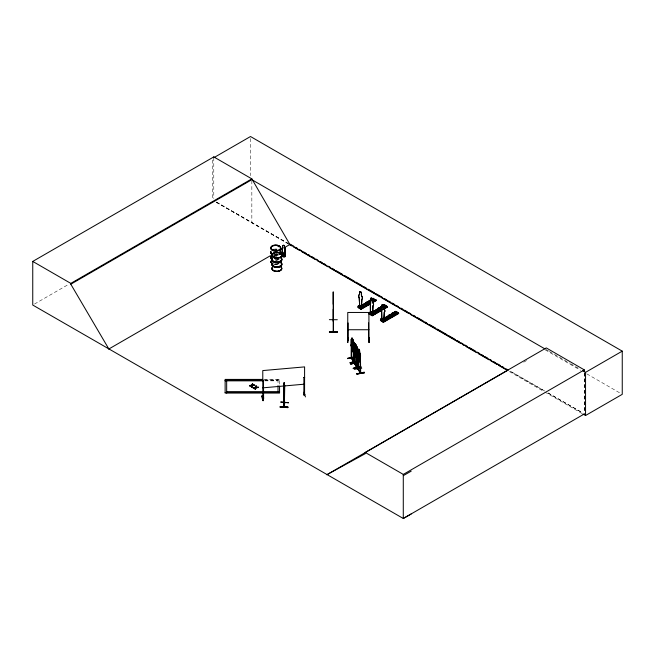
<?xml version="1.0" encoding="UTF-8"?>
<svg xmlns="http://www.w3.org/2000/svg" width="655" height="655" viewBox="0 0 655 655"><rect width="100%" height="100%" fill="white"/><g stroke="black" fill="none" stroke-linecap="round" stroke-linejoin="round"><path stroke-width="0.49" stroke-dasharray="3.27 2.46" d="M34.518 304.035L68.931 284.164M523.705 362.199L527.242 360.152M278.228 263.908L279.259 263.449M278.219 263.924L273.217 263.924A4.937 2.849 0 0 0 279.21 263.449A4.945 2.857 0 0 1 273.241 263.883M263.777 379.409L279.554 379.409L279.554 385.042M264.792 379.949L279.554 379.949M264.792 380.301L278.015 380.301M264.792 380.842L278.015 380.842M273.217 263.908L274.42 264.202M216.297 202.141L288.118 243.447M544.567 390.929L509.983 371.041L544.493 390.969M548.112 392.967L582.688 412.855M545.836 349.418L548.489 350.949M549.365 351.457L569.662 363.173M570.546 363.681L579.364 368.773M545.247 349.868L580.649 370.312M586.847 373.882L620.481 393.303M548.03 393.016L582.549 412.937M216.445 202.059L289.895 244.471M216.445 202.42L288.135 243.807M509.418 371.573L543.945 391.502M544.829 392.009L582 413.477M584.465 373.096L584.465 413.878M584.317 372.892L584.317 412.961M278.015 379.409L278.015 386.057M251.839 180.698L251.839 222.856M250.497 138.524L250.497 175.679M213.784 157.708L213.784 198.49M212.294 160.082L212.294 199.84M275.558 256.334A4.945 2.857 0 0 1 276.836 256.236M278.187 255.139A4.945 2.857 0 0 1 275.714 255.524M274.437 255.425A4.945 2.857 0 0 1 273.241 255.139M279.21 259.445A4.945 2.857 0 0 1 274.437 260.191M278.187 254.959A4.945 2.857 0 0 0 273.241 254.959A5.019 2.898 0 0 0 278.228 254.893M278.195 263.736A4.953 2.866 0 0 1 273.233 263.736M278.228 259.658A5.019 2.898 0 0 1 274.42 259.953M274.42 254.353A5.019 2.898 0 0 1 278.228 254.648A5.019 2.898 0 0 1 273.209 254.648M278.228 259.413A5.019 2.898 0 0 1 274.42 259.707M275.714 254.009A5.019 2.898 0 0 1 278.228 254.402M274.42 249.342A5.019 2.898 0 0 1 277.016 249.342M278.187 254.336A4.945 2.857 0 0 1 274.437 254.623M274.437 249.105A4.945 2.857 0 0 1 277 249.105M275.714 249.49A5.019 2.898 0 0 1 277.016 249.588M275.714 253.78A4.937 2.849 0 0 1 278.187 254.165"/><path stroke-width="0.98" d="M333.198 321.482L333.198 309.266M333.198 304.215L333.198 291.999L333.198 331.749M329.367 319.665L337.3 319.73M284.319 392.378L284.36 390.658L283.803 395.89L284.401 392.378M359.71 306.442L360.463 306.139L360.078 305.713M371.328 312.509L371.328 312.05L371.688 312.525M282.395 249.26L282.125 256.621L282.33 249.252M282.534 249.08L282.1 256.613M282.542 248.851L282.362 248.335M282.927 252.765L282.461 256.629L282.616 251.102M282.387 249.874A1.76 1.441 1.9 0 1 282.747 247.615L282.755 245.993A0.884 0.721 1.9 0 1 283.631 245.289A0.884 0.721 1.9 0 1 284.516 246.018L284.516 247.631A1.76 1.441 1.9 0 1 284.876 249.907L284.884 249.842A1.76 1.441 1.9 0 0 284.516 247.574L284.516 247.631M282.747 246.059L282.755 245.993A0.884 0.721 1.9 0 1 283.631 245.347A0.884 0.721 1.9 0 1 284.516 246.083L284.516 246.018M282.723 252.936L282.665 256.621M282.862 255.606L282.952 252.846M282.985 255.704L283.14 252.936M283.214 254.959L284.016 255.041L283.214 254.959C282.256 256.686 284.876 256.735 284.024 254.967M283.418 254.779L283.762 255.417M283.574 254.795L283.541 255.401L283.517 254.672M283.787 254.877L283.779 255.073M284.278 256.629L284.507 253.698M284.598 255.712L284.688 252.953L284.565 256.629M284.794 256.637L284.851 252.953M287.905 407.001L280.004 406.649L287.905 407.058L287.873 407.606L279.972 407.181L287.873 407.59M284.933 256.531L285.179 249.105M285.187 248.884L285.212 248.04L285.105 256.645L285.236 248.27M284.286 385.672L284.36 385.115L283.983 392.623L284.221 388.481M360.168 306.687L361.413 307.408L361.806 299.302A2.645 1.523 60 0 0 361.413 295.683L361.413 293.35A1.318 0.761 60 0 0 360.479 291.737A1.318 0.761 60 0 0 359.546 292.277L359.546 294.603A2.645 1.523 60 0 0 359.161 297.779L359.759 306.589M359.546 292.277L359.66 292.204A1.318 0.761 60 0 1 360.602 291.663A1.318 0.761 60 0 1 361.535 293.284L361.535 295.618A2.645 1.523 60 0 1 361.92 299.237L361.413 307.408M370.722 313.123L371.303 312.623L370.427 312.926L370.296 304.207A2.645 1.523 60 0 1 370.689 301.038L370.689 298.705A1.318 0.761 60 0 1 371.622 298.164A1.318 0.761 60 0 1 372.556 299.785L372.556 302.119A2.645 1.523 60 0 1 372.941 305.738L372.556 313.835L371.311 313.115M372.67 313.77L373.063 305.672A2.645 1.523 60 0 0 372.67 302.045L372.67 299.72A1.318 0.761 60 0 0 371.737 298.099A1.318 0.761 60 0 0 370.804 298.639L370.689 298.705M381.84 319.566C383.486 319.353 379.785 318.273 383.855 320.36L384.239 312.255A2.645 1.523 60 0 0 383.855 308.636L383.855 306.303A1.318 0.761 60 0 0 382.913 304.69A1.318 0.761 60 0 0 381.98 305.23L381.98 307.555A2.645 1.523 60 0 0 381.595 310.732L381.824 319.534L382.037 318.944M381.98 305.23L382.102 305.156A1.318 0.761 60 0 1 383.036 304.616A1.318 0.761 60 0 1 383.969 306.237L383.969 308.57A2.645 1.523 60 0 1 384.354 312.189L383.855 320.36M283.82 394.294L283.811 387.302M284.516 255.45L284.884 249.842M283.844 391.78L283.959 392.73L284.164 382.716L283.82 407.156L284.409 402.645M359.063 306.221L359.726 306.311L359.267 306.327M359.489 306.524L359.972 305.844L359.996 306.368M360.242 306.229L360.103 305.664L360.528 306.049M370.402 312.754L370.828 312.885M370.665 312.861L370.918 312.361M371.156 312.762L370.845 312.738M371.352 312.034L371.467 312.599L371.573 312.165M382.119 319.583L382.168 318.944M382.454 319.165L382.807 318.78L382.454 319.28M370.362 312.533L370.689 312.738M359.529 306.458L359.783 305.934M360.365 305.877L360.144 305.959M371 312.918L370.894 312.46M382.119 319.411L381.98 319.624M382.487 321.024C380.948 321.228 380.948 317.446 382.487 319.141L382.356 321.106L382.356 319.214L381.799 319.476L381.709 310.666A2.645 1.523 60 0 1 382.102 307.49L382.102 305.156M382.119 319.542L381.922 319.476M288.568 402.792L280.668 402.047L288.577 402.669M283.992 385.042L284.254 382.716M283.811 387.359L284.466 384.182M284.401 383.822L284.27 384.919M284.688 385.795L284.475 385.369L284.352 403.071M283.762 407.123L283.893 406.018L284.188 407.074M284.426 402.055L284.409 402.473M284.728 403.103L284.753 402.604L284.098 407.123L284.164 385.664L283.73 388.587M284.728 402.473L284.786 402.072M352.234 348.026L352.472 341.984L354.748 346.544L354.38 353.888L354.715 352.194M357.917 359.349L358.76 349.058L359.562 350.499L359.898 354.06L359.48 359.014L358.285 355.28M356.123 356.05L358.015 359.439L358.007 350.851M352.415 343.441L352.939 342.328L353.217 342.868M360.397 360.422L360.053 362.125L360.315 354.773L360.422 373.342L360.111 372.253L360.684 373.293L358.146 368.953M272.717 249.94L273.634 249.58M273.806 249.719L272.898 250.218L272.472 249.514M273.978 257.268L274.093 256.547M278.211 246.657L278.563 246.215L279.063 246.591M278.211 246.526L278.964 246.64M278.858 246.321L278.424 246.386M279.317 253.829L279.693 253.944M279.538 253.518L279.988 253.583A5.019 2.898 0 0 0 280.062 250.693M279.988 253.755L279.98 253.788A5.019 2.898 0 0 0 280.062 250.939M347.543 358.539L355.067 357.049M350.679 364.057L358.203 362.567M361.748 368.151L354.257 369.354M351.195 357.925C350.802 356.263 352.75 358.424 351.342 358.334M353.741 351.62L353.733 362.264L353.708 361.101M354.617 363.296L354.298 362.837L354.863 363.148M354.33 363.443L356.844 367.742M357.122 367.037C355.747 366.644 357.99 366.735 356.549 367.357M347.69 337.669L347.715 342.508M347.715 342.27L347.51 337.972M359.48 306.016L359.685 306.458L359.267 306.147M382.16 319.05L382.217 318.887M382.798 318.641L382.897 319.149L382.815 318.633M352.521 344.481L352.062 345.758L351.817 340.395L352.505 343.507M371.672 312.476L371.279 312.116L371.025 312.812M382.7 319.075L382.561 318.608L382.487 319.141M284.188 406.444L283.754 406.427M283.435 254.836L283.427 255.204M251.757 387.203L252.331 385.435L254.713 385.132L252.331 385.795L251.757 387.203L251.307 386.581L251.766 385.476L249.424 385.492L249.85 386.098L251.766 385.836L252.412 383.797L252.863 384.419L252.404 385.5L254.713 385.492M255.393 389.299L255.966 387.539L258.357 387.228L255.966 387.899L255.393 389.299L254.942 388.677L255.409 387.58L253.059 387.596L253.485 388.202L255.409 387.94L256.056 385.901L256.498 386.515L256.048 387.596L258.357 387.588M252.412 383.797L251.848 385.541L249.424 385.852M256.056 385.901L255.483 387.637L253.059 387.956M251.307 386.941L251.766 385.836M252.404 385.5L252.863 384.059M254.942 389.037L255.409 387.94M255.966 387.899L256.498 386.155M333.158 319.787C333.886 320.377 332.756 319.067 333.477 319.108M333.469 331.766L333.198 331.143M348.157 340.412L347.74 340.412L347.764 312.46L368.921 312.46L368.953 340.412L368.953 339.577L368.519 339.937M263.285 400.369L262.909 400.737L261.697 396.16L262.09 395.808L263.343 400.336L262.074 395.816L263.343 400.696M283.82 255.327L283.672 254.844M263.482 381.014L262.778 381.079L263.482 381.014L263.597 398.453L263.613 397.798L262.737 397.88M304.018 394.261C304.64 395.915 303.83 393.246 304.722 394.171M348.116 339.773L347.78 339.773M368.519 339.601L368.601 340.436L368.56 322.956M368.519 340.232L368.601 340.412M273.864 249.792L272.685 249.44M273.553 249.727L272.586 250.013L272.717 249.358M273.782 249.825L273.217 250.063M273.471 256.907L273.806 257.169M273.831 256.637L274.625 256.891M274.904 257.055L273.594 257.153M279.325 253.763L279.75 253.46L279.579 253.853M279.931 253.649L279.75 253.444M355.796 347.928L356.107 347.527L357.998 350.9M351.178 339.527L351.498 339.134C352.873 343.032 351.596 333.772 352.013 340.24L351.596 340.232L351.596 344.202L352.791 347.936M354.355 352.316L354.617 363.926L355.206 343.49L355.231 345.734L354.642 344.645L354.29 344.972L353.897 350.769L352.726 347.019L353.11 340.821L353.053 343.073M354.642 344.645L354.404 346.913M357.876 350.605L358.195 350.212L358.784 351.301M263.531 397.806L262.909 397.888C262.516 399.828 262.892 396.332 263.613 397.978M304.018 394.891L304.681 394.646M304.649 394.85L303.936 394.875M353.643 362.182L351.219 357.974L351.735 357.908L353.454 361.331M353.463 361.249L354.027 362.199L353.97 352.013M357.122 367.668L354.723 363.468M358.039 369.412L358.432 368.806M358.277 369.027L358.4 359.235M284.614 256.637L284.966 254.869L284.761 255.466L282.526 255.442C281.683 254.222 282.657 258.627 285.146 256.629M274.551 257.219L274.953 256.907M353.454 361.781L353.479 351.669M358.105 307.473L358.089 306.196L359.849 305.427L358.089 306.196M370.394 303.961L361.069 309.324L358.089 307.318L358.776 307.997M361.306 305.566L373.293 298.696M369.625 303.265L360.168 308.808L369.011 304.133M375.929 300.35L375.389 300.039M361.069 309.324L360.897 307.817L362.436 306.925L362.436 308.046L361.036 307.236M375.864 300.301L373.268 298.328L371.729 299.22M369.543 314.203L369.985 314.457L369.215 313.761L369.232 312.623L370.984 311.862L369.232 312.623M384.731 305.435L385.173 305.68M380.792 309.84L371.27 315.186L372.056 315.514M387.007 306.728L387.441 306.982L372.212 315.751L381.464 310.364M394.163 312.173C402.211 316.643 390.257 311.551 395.735 311.657L383.92 318.477M380.522 319.149L382.283 318.387L380.522 319.149L381.243 320.983M396.471 312.206L396.029 311.96L396.398 312.181M397.159 313.434L382.577 321.728L398.51 312.902L395.702 311.289M383.11 322.023L383.552 322.268L383.11 322.023L398.518 313.123L398.739 313.499L383.511 322.276M397.97 312.803L398.518 313.123M398.371 313.303L383.175 322.08M411.209 513.97L403.284 518.482L32.75 305.05L32.75 261.419L213.784 156.905L251.839 178.872L289.895 244.471L507.789 370.263L326.747 474.785M32.75 261.419L70.805 283.394L251.839 178.872M109.287 348.747L108.853 348.992L70.805 284.204L251.839 179.683L544.952 348.91M108.853 348.992L270.417 255.712M280.152 250.087L281.928 249.072M283.697 248.048L290.321 244.225M359.546 294.603L359.66 292.204M359.161 297.779L359.276 297.714A2.645 1.523 60 0 1 359.66 294.537M360.053 308.071C358.514 308.276 358.514 304.493 360.053 306.188L359.923 308.153L359.849 305.918M366.243 302.381L367.782 301.497L370.583 303.118L369.043 304.002L366.243 302.381L369.043 304.002M370.558 301.742L369.158 300.702L370.697 299.818L373.497 301.66L370.697 300.039M361.232 305.508L373.121 298.745M360.815 306.253L370.116 300.882M360.938 306.311L370.435 300.817M361.003 306.368L370.468 300.964M370.689 301.038L370.804 298.639M361.306 306.54L367.283 303.15M368.904 302.151L370.656 301.202M358.31 306.319L358.31 307.22L360.676 308.587L360.676 307.686L362.436 306.925M372.163 301.799L375.536 299.851M360.373 308.767L368.814 303.895M373.031 301.456L375.536 299.965M372.425 299.63L374.529 300.841L376.068 299.949M373.154 301.668L375.757 300.236M360.676 309.07L370.173 303.576M372.679 302.225L376.085 300.17L376.306 300.547L372.015 302.962M360.921 309.078L370.206 303.724M372.736 302.258L376.052 300.277M370.296 304.207L370.419 304.141A2.645 1.523 60 0 1 370.804 300.973M377.378 308.816C385.664 312.55 373.334 309.226 378.918 307.924L381.726 309.545L371.663 315.44L381.726 309.774M381.693 308.169L380.293 307.138L381.832 306.245L384.641 308.096L381.832 306.245M382.864 305.656L384.403 304.763L387.211 306.606L384.403 304.763M370.427 312.926L370.419 304.141M372.376 311.944L384.403 304.984L384.804 305.492M372.621 311.952L381.906 306.597M371.958 312.689L381.251 307.318M372.073 312.746L381.554 307.367M370.992 312.353L371.197 314.506L370.206 314.089L370.206 312.198L373.358 314.13L373.571 313.352L373.571 314.482L372.171 313.671M372.318 312.754L381.603 307.392M372.449 312.967L381.799 307.629M371.197 314.506L371.197 312.615L370.337 312.124L370.337 314.007M369.445 312.754L369.445 313.655L371.811 315.022L371.811 314.122L373.358 313.229M371.811 314.122L373.571 313.352M371.27 315.186L381.611 309.209M385.828 306.769L383.085 308.366L385.86 306.917M384.297 308.104L387.211 306.384M383.846 308.546L387.22 306.597M381.341 310.151L371.827 315.522L372.032 314.244M383.699 308.734L387.252 306.745L386.679 306.286M383.159 309.389L387.433 306.99M382.897 319.1L382.848 319.157M388.677 315.342C396.955 319.067 384.624 315.743 390.216 314.449L393.025 316.291M391.592 313.663C399.869 317.388 387.539 314.064 393.131 312.771L395.939 314.613L393.131 312.771M383.666 318.461L395.702 311.51L398.51 312.902M383.2 319.173L391.633 314.302M393.327 313.327L395.014 312.353M383.249 319.206L394.236 312.861M383.371 319.263L396.25 311.821M383.617 319.28L395.432 312.451M395.555 312.672L383.74 319.493L395.628 312.689M380.743 319.272L380.743 320.172L383.11 321.54L383.11 320.639L384.649 319.755L384.87 320.999M383.11 320.639L384.87 319.877M382.561 321.703L397.127 313.295M327.173 474.539L365.228 453.694L365.228 452.433L546.262 347.911L584.317 369.887L584.317 371.884M365.228 452.433L403.284 474.408L584.317 369.887M582.893 370.812L585.545 372.343L622.25 351.145L622.25 394.326L585.545 415.516L582.885 413.985M584.317 413.96L403.284 518.482L403.284 474.408M403.284 475.661L411.209 471.15M279.644 253.477L280.184 253.829M283.893 406.649L284.188 406.722M348.083 340.412L348.124 322.956M274.486 257.219L273.708 257.243M263.457 398.469L262.819 398.502L262.778 370.583L304.6 366.89L304.575 394.867M382.34 318.813L382.897 318.731M351.498 339.134L353.43 342.5M351.481 340.649L351.473 358.408L351.481 348.779M353.209 342.983C352.005 338.635 354.601 346.282 353.438 342.45M356.009 347.068C356.271 342.54 355.395 347.084 356.492 347.977M358.195 350.212L360.037 353.594M358.76 351.178L358.678 349.074L359.595 350.474L359.562 352.627M359.513 352.619L360.119 353.577M360.406 372.179L360.717 372.646L360.103 372.916L360.43 355.583L360.668 373.194M356.5 356.566L354.568 353.184L356.566 356.443M360.659 355.976L360.168 355.632M347.568 358.637L355.084 356.811L347.568 358.277M360.119 362.002L358.105 358.784L357.933 357.081M350.106 362.616L357.63 361.159C358.383 362.493 349.704 363.803 350.122 362.673L357.638 361.208M358.219 362.33L350.703 363.795M350.671 364.049L358.089 362.42M356.59 366.849L354.33 362.813M360.897 367.267L360.758 366.669L353.241 368.487L360.897 367.25M360.774 366.726L353.258 368.192M360.782 367.005L353.266 368.47M360.144 372.408L358.432 368.986L357.884 369.002L360.397 373.301M356.811 373.751L364.319 372.236L356.795 374.054L364.45 372.785M356.811 373.989L364.45 372.826M352.21 342.295L352.398 348.231M353.929 342.246L353.815 344.407L353.929 342.246L353.029 340.829M354.748 346.544L354.363 345.357M356.107 347.527L356.607 348.64L356.664 346.38L357.483 347.805L357.458 356.328L356.279 352.587L356.664 346.38M355.845 347.838L356.017 356.099L357.933 359.456M357.483 347.805L357.368 349.966M352.546 350.523C351.882 344.112 352.218 353.291 354.445 353.774M357.483 349.926L357.917 350.916M355.763 353.544L356.099 356.091M333.518 331.995L333.477 302.495M252.404 385.14L254.713 385.132M256.048 387.236L258.357 387.228M249.424 385.492L251.848 385.181M253.059 387.596L255.483 387.285M303.887 377.444L304.64 377.534L303.887 377.444L303.854 394.883M304.076 392.099L305.435 396.93M262.778 387.85L304.6 384.157M279.849 253.976L279.366 253.812M304.6 394.023L304.6 394.654M348.165 339.937L347.805 339.552L347.813 340.412M368.962 337.661L369.191 342.598L368.978 337.685M337.309 332.118L337.3 331.635L329.375 332.011L337.309 332.101L329.375 331.938M347.764 329.735L368.921 329.735M262.761 379.409L225.132 379.409L225.132 393.057L279.554 393.057L279.554 391.625L226.671 391.625M225.132 380.301L262.761 380.301M225.132 380.842L262.761 380.842M225.132 392.517L279.554 392.517M282.755 255.368L284.516 255.385M282.321 255.589L284.966 255.622M282.289 255.679L282.493 256.285L284.728 256.31L284.933 255.712M284.098 389.848L283.885 389.422L283.959 391.035L283.959 387.064M284.417 403.054L284.753 385.377M279.636 254.066L280.086 253.641M373.448 298.942L373.268 298.328M369.428 314.146L368.994 313.892L372.253 315.751M380.367 320.467L383.331 321.892L383.331 320.77M353.978 362.117L351.498 357.884L351.76 358.252M356.852 366.62L357.163 367.709L357.106 357.524M354.617 363.435L354.871 363.877L354.584 351.686M356.844 367.111L356.869 367.782L356.844 356.566M358.17 368.855L357.843 368.438L358.072 368.773M358.072 369.404L358.17 358.842M273.331 249.342L273.839 249.678M263.482 397.651L263.613 398.428M622.25 351.145L250.497 136.518L213.784 157.708L213.784 156.905M291.205 244.733L293.866 246.272M295.634 247.287L297.403 248.31M299.179 249.334L301.832 250.873M303.609 251.897L306.262 253.428M308.03 254.451L309.807 255.475M311.575 256.498L314.236 258.029M316.005 259.052L317.773 260.076M320.434 261.607L322.203 262.63M323.979 263.654L325.748 264.677M328.409 266.208L330.177 267.232M331.946 268.255L334.607 269.794M336.375 270.818L342.581 274.396M344.35 275.419L354.093 281.044M355.861 282.068L362.068 285.645M363.836 286.669L366.489 288.2M368.266 289.223L374.464 292.801M376.232 293.825L382.438 297.403M384.207 298.426L386.868 299.965M388.636 300.989L390.405 302.004M392.181 303.028L394.834 304.567M396.611 305.59L398.379 306.614M401.04 308.145L402.809 309.168M404.577 310.192L407.238 311.723M409.007 312.746L410.783 313.77M413.436 315.301L415.204 316.324M416.981 317.348L423.179 320.925M424.948 321.949L426.724 322.972M429.377 324.512L435.583 328.089M437.352 329.113L447.095 334.738M448.863 335.761L455.069 339.339M456.838 340.363L459.499 341.894M461.267 342.917L463.036 343.94M464.813 344.964L467.465 346.495M469.242 347.518L475.44 351.096M477.208 352.12L479.869 353.659M481.638 354.683L483.406 355.706M485.183 356.721L487.836 358.26M489.613 359.284L491.381 360.307M494.042 361.838L495.81 362.862M497.579 363.885L500.24 365.416M502.008 366.44L503.785 367.463M506.438 368.994L508.214 370.018M289.019 244.323L291.671 245.854M293.44 246.878L299.638 250.456M301.406 251.479L315.571 259.65M317.339 260.674L327.967 266.806M329.735 267.829L380.187 296.961M381.955 297.984L396.119 306.155M397.888 307.179L408.515 313.311M410.284 314.334L460.735 343.466M462.504 344.489L464.28 345.504M466.049 346.528L476.668 352.66M478.437 353.684L489.064 359.816M490.832 360.839L497.03 364.417M498.799 365.441L507.65 370.55M376.068 300.178L373.088 298.737M383.568 306.057L385.672 307.498L383.568 306.286M372.425 299.851L374.529 300.841M369.158 300.702L370.558 301.513M380.293 307.138L382.397 308.349M369.887 302.938L367.782 301.497M381.022 309.365L378.918 307.924M392.32 315.89L390.216 314.449M359.063 305.77L362.215 307.694L362.215 306.802M381.497 318.723L384.649 320.647L384.649 319.755M252.412 384.157L252.863 384.419M256.056 386.262L256.498 386.515M251.307 386.581L251.757 386.843M254.942 388.677L255.393 388.939M368.986 337.955L369.011 342.54M274.732 256.727L273.692 257.03M351.989 337.996L352.873 339.421M355.206 343.49L356.009 344.939M355.125 343.507L355.927 344.956M354.56 344.661L356.484 348.034M352.791 342.27L352.013 340.944L352.013 344.915L352.791 346.241M353.97 344.898L353.479 344.555L353.708 344.948M357.908 351.776L358.138 369.445M355.927 351.76L355.149 350.425L355.149 346.462L355.927 347.789L355.878 353.569M355.927 353.454L354.732 349.713M358.121 358.743L360.144 362.109M352.963 350.196C350.098 343.736 350.147 342.5 352.881 350.212M358.424 368.74L357.851 368.397L357.859 369.109L357.908 357.876M356.779 367.701L356.615 355.157M356.582 346.397L357.458 347.83M353.053 340.952L353.765 343.089L353.274 341.525M352.48 350.507L354.461 353.88M356.304 348.182L355.64 349.025L354.953 345.914L355.477 349.23L354.936 350.826L355.206 351.276L355.657 349.999L355.952 351.833M370.427 312.828L370.845 312.877M359.66 306.376L359.276 297.714M350.13 362.952L357.638 361.445M350.245 363.197L357.761 361.732M353.897 344.391L354.306 345.815M354.863 363.779L354.846 353.667M357.925 356.214L358.187 358.768M282.747 255.434L282.387 249.817A1.76 1.441 1.9 0 1 282.755 247.549M283.738 394.228L283.893 395.898M347.715 337.661L347.74 342.598M585.545 372.343L585.545 415.516M381.636 318.641L381.636 320.532M359.202 305.688L359.202 307.58M354.904 363.14L354.904 363.771M352.873 341.55L352.898 339.405L352.791 341.566M351.71 349.172L351.735 358.359M351.211 358.023L351.236 339.437L351.178 345.185M303.805 394.097L303.805 394.728M284.475 390.445L284.385 384.1L284.409 403.095M284.164 382.716L284.065 385.181M279.554 386.057L279.554 392.165M278.015 386.057L278.015 392.165M226.671 380.301L226.671 393.057M70.805 283.394L70.805 284.204M281.093 266.962A4.921 2.841 0 0 1 277.474 271.195A4.921 2.841 0 0 1 272.087 267.649M281.118 258.463A4.945 2.857 0 0 1 277.483 262.729A4.945 2.857 0 0 1 272.054 259.159M281.11 257.669A4.937 2.849 0 0 1 277.483 261.926A4.937 2.849 0 0 1 272.062 258.357M281.11 263.236A4.937 2.849 0 0 1 277.483 267.486A4.937 2.849 0 0 1 272.062 263.924M281.183 262.933A5.019 2.898 0 0 1 277.491 267.256A5.019 2.898 0 0 1 271.989 263.637M281.183 262.688A5.019 2.898 0 0 1 277.491 267.011A5.019 2.898 0 0 1 271.989 263.392M281.118 262.434A4.945 2.857 0 0 1 277.483 266.691A4.945 2.857 0 0 1 272.054 263.122M281.183 258.168A5.019 2.898 0 0 1 277.491 262.491A5.019 2.898 0 0 1 271.989 258.872M281.183 257.923A5.019 2.898 0 0 1 277.491 262.246A5.019 2.898 0 0 1 271.989 258.627M281.118 267.232A4.945 2.857 0 0 1 277.483 271.498A4.945 2.857 0 0 1 272.054 267.92M281.126 267.068A4.953 2.866 0 0 1 277.483 271.334A4.953 2.866 0 0 1 272.046 267.756M272.226 259.445A4.937 2.849 0 0 1 270.777 257.431M272.169 259.2A5.019 2.898 0 0 1 270.867 256.4M272.169 258.954A5.019 2.898 0 0 1 270.867 256.154M272.169 254.435A5.019 2.898 0 0 1 270.867 251.635M272.169 254.189A5.019 2.898 0 0 1 270.867 251.389M272.234 263.154A4.929 2.841 0 0 1 270.785 261.14M272.226 258.643A4.937 2.849 0 0 1 270.777 256.629M279.988 251.242A4.937 2.849 0 0 1 279.988 254.091M272.226 254.68A4.937 2.849 0 0 1 270.777 252.666M280.004 250.439A4.945 2.857 0 0 1 280.004 253.297M272.218 253.886A4.945 2.857 0 0 1 270.769 251.864M354.126 350.581L353.577 347.183L354.093 345.644L353.831 345.201L353.397 346.38L352.726 343.261L353.233 346.577L352.701 348.182L352.971 348.624L353.413 347.355L354.077 350.613M357.679 356.14L356.967 352.914L356.525 354.191L356.255 353.741L356.787 352.136L356.279 348.82L356.95 351.94L357.384 350.761L357.646 351.203L357.131 352.742L357.679 356.14M359.931 358.784L359.21 355.559L358.76 356.836L358.49 356.394L359.03 354.789L358.506 351.473L359.194 354.584L359.636 353.405L359.906 353.847L359.374 355.395L359.931 358.784M368.962 339.757L368.921 339.757M262.794 398.33L263.539 398.256L262.843 398.289M360.135 353.52L360.422 354.773L360.135 353.52M359.341 350.638L358.842 349.778L359.341 351.342L359.341 350.638M352.652 339.56L352.153 338.7L352.652 340.264L352.652 339.56M355.788 345.07L355.288 344.219L355.788 345.783L355.788 345.07M359.48 353.348L358.703 352.022L358.703 355.984L359.48 357.319L359.48 353.348M357.319 347.944L356.828 347.084L357.319 348.648L357.319 347.944M357.458 350.662L356.688 349.328L356.688 353.299L357.458 354.625L357.458 350.662M353.897 345.103L353.135 343.769L353.135 347.74L353.897 349.066L353.897 345.103M274.363 257.562A4.937 2.849 0 0 0 281.773 255.098A4.937 2.849 0 0 0 274.363 252.625A4.937 2.849 0 0 0 274.363 257.562M274.363 257.972A4.937 2.849 0 0 0 281.773 255.507A4.937 2.849 0 0 0 274.363 253.035A4.937 2.849 0 0 0 274.363 257.972M274.355 257.751A4.953 2.866 0 0 0 281.789 255.27A4.953 2.866 0 0 0 274.355 252.789A4.953 2.866 0 0 0 274.355 257.751M273.241 250.341A4.945 2.857 0 0 0 280.659 247.86A4.945 2.857 0 0 0 273.241 245.388A4.945 2.857 0 0 0 273.241 250.341M273.25 250.742A4.937 2.849 0 0 0 280.651 248.278A4.937 2.849 0 0 0 273.25 245.805A4.937 2.849 0 0 0 273.25 250.742M273.233 250.521A4.953 2.866 0 0 0 280.676 248.04A4.953 2.866 0 0 0 273.233 245.56A4.953 2.866 0 0 0 273.233 250.521M270.785 261.419A4.929 2.841 0 0 0 272.234 263.433A4.937 2.849 0 0 1 270.777 261.435M390.224 316.062A0.884 0.508 0 0 0 391.698 315.833A0.884 0.508 0 0 0 390.617 315.211A0.884 0.508 0 0 0 390.224 316.062M390.224 315.882A0.884 0.508 0 0 0 391.698 315.653A0.884 0.508 0 0 0 390.617 315.03A0.884 0.508 0 0 0 390.224 315.882M378.934 309.537A0.884 0.508 0 0 0 380.408 309.316A0.884 0.508 0 0 0 379.327 308.693A0.884 0.508 0 0 0 378.934 309.537M378.934 309.365A0.884 0.508 0 0 0 380.408 309.135A0.884 0.508 0 0 0 379.327 308.513A0.884 0.508 0 0 0 378.934 309.365M367.791 303.109A0.884 0.508 0 0 0 369.264 302.88A0.884 0.508 0 0 0 368.184 302.258A0.884 0.508 0 0 0 367.791 303.109M367.791 302.929A0.884 0.508 0 0 0 369.264 302.7A0.884 0.508 0 0 0 368.184 302.078A0.884 0.508 0 0 0 367.791 302.929"/></g></svg>
